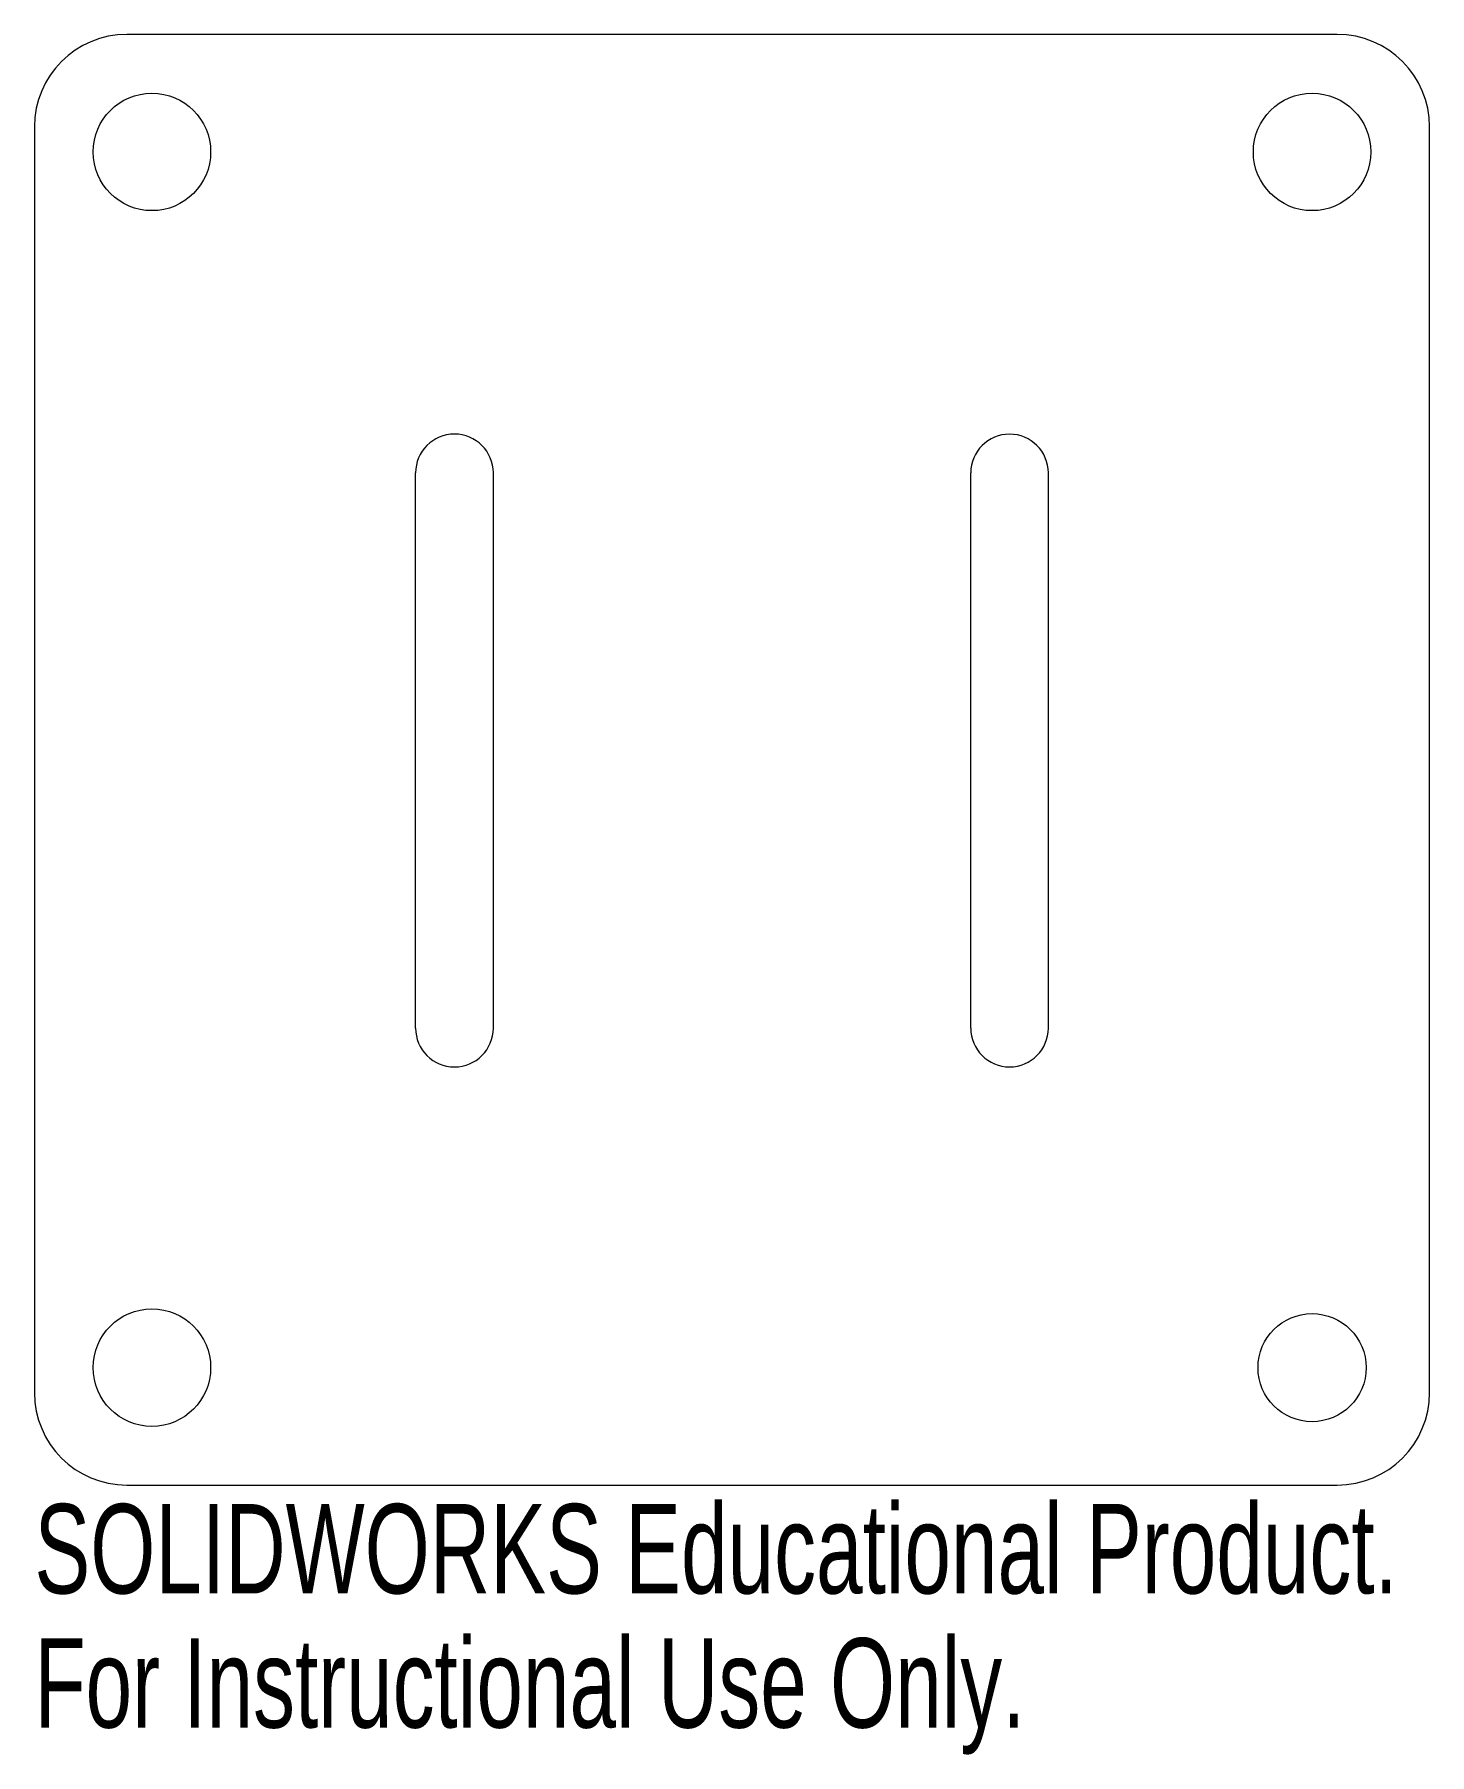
# Model space of a CAD drawing. Header units: millimetres. Extents: x -642 to -566.6, y 591.4 to 684.4.
import ezdxf

# ---------------------------------------------------------------- set-up
doc = ezdxf.new("R2010")
doc.units = ezdxf.units.MM
doc.styles.add('SLDTEXTSTYLE0', font='TXT', dxfattribs={"width": 0.7})

msp = doc.modelspace()

# ---------------------------------------------------------------- linework, layer by layer
at = {"color": 7, "linetype": 'Continuous', "lineweight": 15}
for p, q in [((-571.617, 684.369), (-637.017, 684.369)), ((-642.017, 679.369), (-642.017, 610.969)), ((-566.617, 610.969), (-566.617, 679.369)), ((-621.419, 630.669), (-621.419, 660.669)), ((-617.215, 630.669), (-617.215, 660.669)), ((-591.414, 630.669), (-591.414, 660.669)), ((-587.22, 630.669), (-587.22, 660.669)), ((-637.017, 605.969), (-571.617, 605.969))]:
    msp.add_line(p, q, dxfattribs=at)
for centre, radius in [((-635.667, 678.019), 3.175), ((-572.967, 678.019), 3.175), ((-635.667, 612.319), 3.175), ((-572.967, 612.319), 2.921)]:
    msp.add_circle(centre, radius, dxfattribs=at)
for centre, radius, start, end in [((-637.017, 679.369), 5, 90, 180), ((-571.617, 679.369), 5, 0, 90), ((-619.317, 660.669), 2.102, 0, 180), ((-589.317, 660.669), 2.097, 0, 180), ((-619.317, 630.669), 2.102, 180, 0), ((-589.317, 630.669), 2.097, 180, 0), ((-637.017, 610.969), 5, 180, 270), ((-571.617, 610.969), 5, 270, 0)]:
    msp.add_arc(centre, radius, start, end, dxfattribs=at)

# ---------------------------------------------------------------- texts
at = {"color": 7, "linetype": 'Continuous', "char_height": 4.83362, "attachment_point": 1, "style": 'SLDTEXTSTYLE0'}
for s, insert in [('SOLIDWORKS Educational Product.', (-642.017, 604.949)), ('For Instructional Use Only.', (-642.017, 597.699))]:
    msp.add_mtext(s, dxfattribs=dict(at, insert=insert))

doc.saveas('drawing.dxf')
